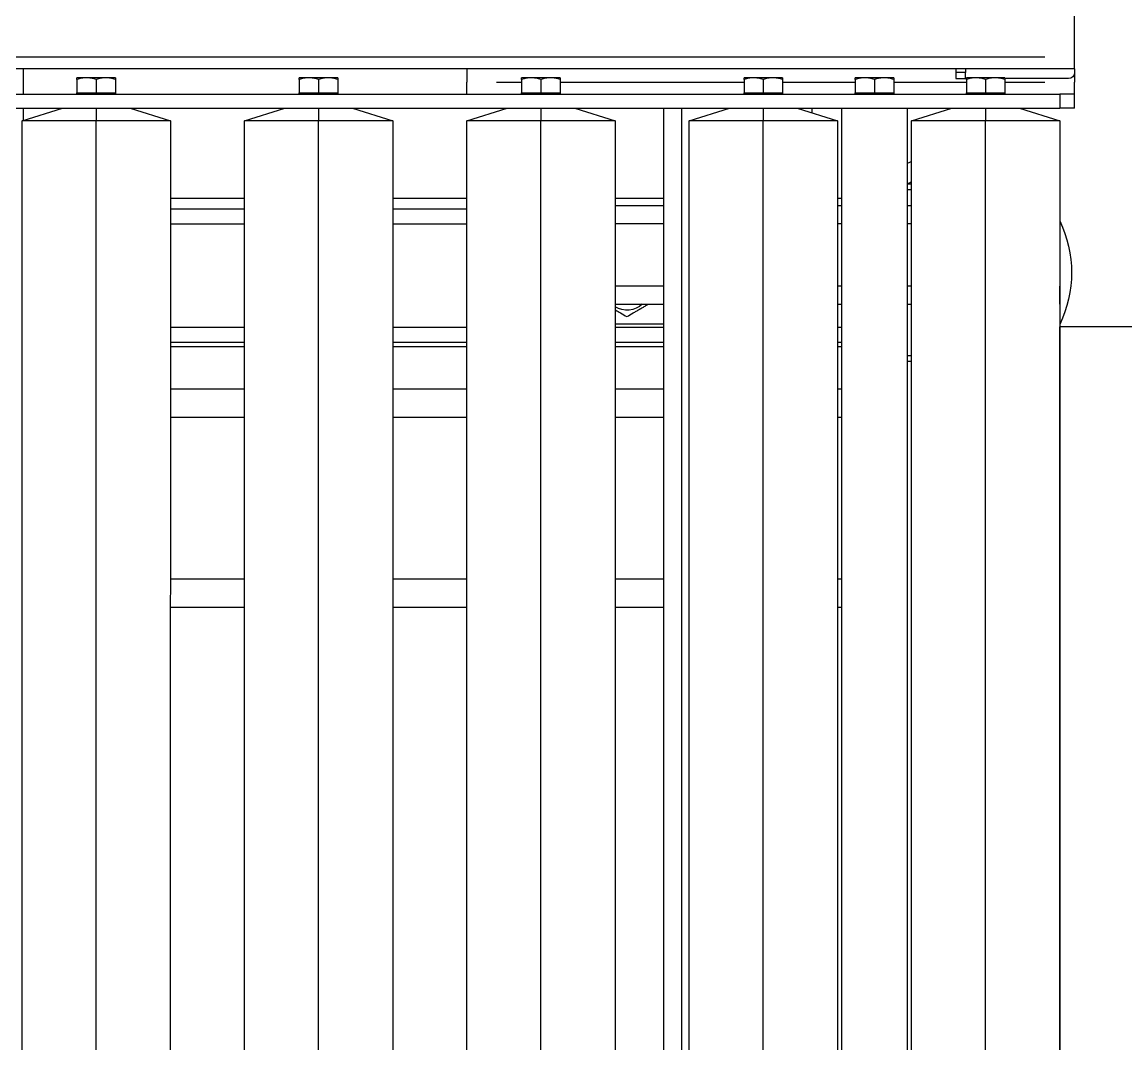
# Model space of a CAD drawing. Header units: millimetres. Extents: x -187347 to 135007, y -6415 to 292048.
# Drawn here: x -50143.4 to -49771.1, y 29949 to 30293.6 of the extents above; entities that cross this region are included whole.
import ezdxf

# ---------------------------------------------------------------- set-up
doc = ezdxf.new("R2010")
doc.units = ezdxf.units.MM
doc.header["$LTSCALE"] = 100
doc.layers.get('0').update_dxf_attribs({"lineweight": 18})
doc.layers.add('Layout CAT2', color=6, linetype='Continuous')
doc.layers.add('TEXT', color=3, linetype='Continuous')

# ---------------------------------------------------------------- blocks, each defined once
blk = doc.blocks.new('25g245g2fd')
at = {"color": 0}
for p, q in [((21535.97, -2723.68), (21535.98, -3362.68)), ((21560.97, -2723.68), (21560.98, -3362.68)), ((21585.98, -3362.67), (21585.97, -2723.68)), ((21610.97, -2723.68), (21610.98, -3362.67)), ((21635.97, -2723.68), (21635.98, -3362.67)), ((21660.98, -3362.67), (21660.97, -2723.68)), ((21685.97, -2723.68), (21685.98, -3362.67)), ((21710.97, -2723.68), (21710.98, -3362.67)), ((21735.98, -3362.67), (21735.97, -2723.67)), ((21752.47, -2723.68), (21752.48, -3366.9)), ((21758.47, -2723.68), (21758.48, -3366.9)), ((21760.97, -2723.67), (21760.98, -3362.67)), ((21785.97, -2723.67), (21785.98, -3362.67)), ((21810.98, -3362.67), (21810.97, -2723.67)), ((21812.47, -2723.68), (21812.48, -3366.9)), ((21834.48, -3366.9), (21834.47, -2723.68)), ((21835.97, -2723.67), (21835.98, -3362.67)), ((21860.97, -2723.67), (21860.98, -3362.67)), ((21885.98, -3362.67), (21885.97, -2723.67)), ((21585.97, -3198.67), (21610.96, -3198.67)), ((21660.97, -3198.67), (21685.96, -3198.67)), ((21735.97, -3198.67), (21752.47, -3198.67)), ((21810.97, -3198.67), (21812.47, -3198.67)), ((21585.97, -3208.2), (21610.96, -3208.2)), ((21660.97, -3208.2), (21685.96, -3208.2)), ((21735.97, -3208.2), (21752.47, -3208.2)), ((21810.97, -3208.2), (21812.47, -3208.2)), ((21585.97, -3262.67), (21610.97, -3262.67)), ((21660.97, -3262.67), (21685.96, -3262.67)), ((21735.97, -3262.67), (21752.47, -3262.67)), ((21810.97, -3262.67), (21812.47, -3262.67)), ((21585.97, -3272.2), (21610.97, -3272.2)), ((21660.97, -3272.2), (21685.96, -3272.2)), ((21735.97, -3272.2), (21752.47, -3272.2)), ((21810.97, -3272.2), (21812.47, -3272.2)), ((21835.98, -3281.44), (21834.48, -3281.44)), ((21835.98, -3283.44), (21834.48, -3283.44)), ((21610.97, -3286.44), (21585.97, -3286.44)), ((21685.97, -3286.44), (21660.97, -3286.44)), ((21752.47, -3286.44), (21735.97, -3286.44)), ((21812.47, -3286.44), (21810.97, -3286.44)), ((21585.97, -3287.94), (21610.97, -3287.94)), ((21660.97, -3287.94), (21685.97, -3287.94)), ((21735.97, -3287.94), (21752.47, -3287.94)), ((21810.97, -3287.94), (21812.47, -3287.94)), ((21610.97, -3292.94), (21585.97, -3292.94)), ((21685.97, -3292.94), (21660.97, -3292.94)), ((21752.47, -3292.94), (21735.97, -3292.94)), ((21752.47, -3294.04), (21735.98, -3294.04)), ((21812.47, -3292.94), (21810.97, -3292.94)), ((21735.97, -3300.84), (21752.47, -3300.84)), ((21810.97, -3300.84), (21812.47, -3300.84)), ((21834.47, -3300.84), (21835.97, -3300.84)), ((21885.97, -3300.84), (21885.97, -3306.84)), ((21752.47, -3306.84), (21735.97, -3306.84)), ((21812.47, -3306.84), (21810.97, -3306.84)), ((21835.97, -3306.84), (21834.47, -3306.84)), ((21885.97, -3317.44), (21885.97, -3306.84)), ((21685.97, -3317.44), (21685.97, -3328.04)), ((21585.97, -3327.94), (21610.97, -3327.94)), ((21660.97, -3327.94), (21685.97, -3327.94)), ((21685.97, -3328.04), (21685.97, -3334.04)), ((21735.98, -3328.04), (21752.48, -3328.04)), ((21810.97, -3328.04), (21812.47, -3328.04)), ((21834.47, -3328.04), (21835.97, -3328.04)), ((21585.97, -3332.94), (21610.97, -3332.94)), ((21585.97, -3333), (21610.97, -3333)), ((21660.97, -3332.94), (21685.97, -3332.94)), ((21660.97, -3333), (21685.97, -3333)), ((21735.98, -3334.04), (21752.48, -3334.04)), ((21810.97, -3334.04), (21812.47, -3334.04)), ((21834.47, -3334.04), (21835.97, -3334.04)), ((21610.97, -3336.44), (21585.97, -3336.44)), ((21685.97, -3336.44), (21660.97, -3336.44)), ((21752.47, -3336.44), (21735.97, -3336.44)), ((21812.47, -3336.44), (21810.97, -3336.44)), ((21834.48, -3339.44), (21835.98, -3339.44)), ((21834.48, -3341.44), (21835.98, -3341.44)), ((21535.98, -3362.68), (21549.55, -3366.91)), ((21560.98, -3362.68), (21535.98, -3362.68)), ((21536.47, -3362.83), (21536.47, -3366.91)), ((21585.98, -3362.67), (21560.98, -3362.68)), ((21560.98, -3366.91), (21560.98, -3362.68)), ((21572.4, -3366.91), (21585.98, -3362.67)), ((21610.98, -3362.67), (21624.55, -3366.91)), ((21635.98, -3362.67), (21610.98, -3362.67)), ((21635.98, -3366.91), (21635.98, -3362.67)), ((21660.98, -3362.67), (21635.98, -3362.67)), ((21647.4, -3366.91), (21660.98, -3362.67)), ((21685.98, -3362.67), (21699.55, -3366.91)), ((21710.98, -3362.67), (21685.98, -3362.67)), ((21710.98, -3366.91), (21710.98, -3362.67)), ((21735.98, -3362.67), (21710.98, -3362.67)), ((21722.4, -3366.91), (21735.98, -3362.67)), ((21760.98, -3362.67), (21774.55, -3366.91)), ((21785.98, -3362.67), (21760.98, -3362.67)), ((21785.98, -3366.91), (21785.98, -3362.67)), ((21810.98, -3362.67), (21785.98, -3362.67)), ((21797.4, -3366.91), (21810.98, -3362.67)), ((21802.48, -3365.32), (21802.48, -3366.9)), ((21835.98, -3362.67), (21849.55, -3366.91)), ((21860.98, -3362.67), (21835.98, -3362.67)), ((21860.98, -3366.91), (21860.98, -3362.67)), ((21885.98, -3362.67), (21860.98, -3362.67)), ((21872.4, -3366.91), (21885.98, -3362.67)), ((21085.98, -3366.92), (21885.98, -3366.91)), ((21890.98, -3366.91), (21885.98, -3366.91)), ((21885.98, -3371.67), (21885.98, -3366.91)), ((21890.98, -3366.91), (21890.98, -3371.67)), ((21085.98, -3371.68), (21885.98, -3371.67)), ((21536.47, -3371.67), (21536.47, -3380.2)), ((21554.48, -3371.68), (21554.48, -3372.08)), ((21554.48, -3372.08), (21557.73, -3372.08)), ((21554.48, -3376.59), (21554.48, -3372.08)), ((21557.73, -3372.08), (21560.98, -3372.08)), ((21560.98, -3372.08), (21564.23, -3372.08)), ((21560.98, -3376.59), (21560.98, -3372.08)), ((21564.23, -3372.08), (21567.48, -3372.08)), ((21567.48, -3372.08), (21567.48, -3371.68)), ((21567.48, -3376.59), (21567.48, -3372.08)), ((21629.48, -3371.67), (21629.48, -3372.07)), ((21629.48, -3372.07), (21632.73, -3372.07)), ((21629.48, -3376.59), (21629.48, -3372.07)), ((21632.73, -3372.07), (21635.98, -3372.07)), ((21635.98, -3372.07), (21639.23, -3372.07)), ((21635.98, -3376.59), (21635.98, -3372.07)), ((21639.23, -3372.07), (21642.48, -3372.07)), ((21642.48, -3372.07), (21642.48, -3371.67)), ((21642.48, -3376.59), (21642.48, -3372.07)), ((21685.98, -3371.67), (21685.98, -3375.67)), ((21704.48, -3371.67), (21704.48, -3372.07)), ((21704.48, -3372.07), (21707.73, -3372.07)), ((21704.48, -3376.59), (21704.48, -3372.07)), ((21707.73, -3372.07), (21710.98, -3372.07)), ((21710.98, -3372.07), (21714.23, -3372.07)), ((21710.98, -3376.59), (21710.98, -3372.07)), ((21714.23, -3372.07), (21717.48, -3372.07)), ((21717.48, -3372.07), (21717.48, -3371.67)), ((21717.48, -3376.59), (21717.48, -3372.07)), ((21779.48, -3371.67), (21779.48, -3372.07)), ((21779.48, -3372.07), (21782.73, -3372.07)), ((21779.48, -3376.59), (21779.48, -3372.07)), ((21782.73, -3372.07), (21785.98, -3372.07)), ((21785.98, -3372.07), (21789.23, -3372.07)), ((21785.98, -3376.59), (21785.98, -3372.07)), ((21789.23, -3372.07), (21792.48, -3372.07)), ((21792.48, -3372.07), (21792.48, -3371.67)), ((21792.48, -3376.59), (21792.48, -3372.07)), ((21816.98, -3371.67), (21816.98, -3372.07)), ((21816.98, -3372.07), (21820.23, -3372.07)), ((21816.98, -3376.59), (21816.98, -3372.07)), ((21820.23, -3372.07), (21823.48, -3372.07)), ((21823.48, -3372.07), (21826.73, -3372.07)), ((21823.48, -3376.59), (21823.48, -3372.07)), ((21826.73, -3372.07), (21829.98, -3372.07)), ((21829.98, -3372.07), (21829.98, -3371.67)), ((21829.98, -3376.59), (21829.98, -3372.07)), ((21854.48, -3371.67), (21854.48, -3372.07)), ((21854.48, -3372.07), (21857.73, -3372.07)), ((21854.48, -3376.59), (21854.48, -3372.07)), ((21857.73, -3372.07), (21860.98, -3372.07)), ((21860.98, -3372.07), (21864.23, -3372.07)), ((21860.98, -3376.59), (21860.98, -3372.07)), ((21864.23, -3372.07), (21867.48, -3372.07)), ((21867.48, -3372.07), (21867.48, -3371.67)), ((21867.48, -3376.59), (21867.48, -3372.07)), ((21890.98, -3371.67), (21885.98, -3371.67)), ((21890.98, -3371.67), (21890.98, -3375.67)), ((21685.98, -3380.2), (21685.98, -3375.67)), ((21695.98, -3375.67), (21704.48, -3375.67)), ((21717.48, -3375.67), (21779.48, -3375.67)), ((21792.47, -3375.67), (21816.97, -3375.67)), ((21829.97, -3375.67), (21854.47, -3375.67)), ((21850.98, -3378.91), (21850.98, -3376.91)), ((21850.98, -3376.91), (21854.15, -3376.91)), ((21854.15, -3376.91), (21854.44, -3376.91)), ((21854.15, -3376.91), (21854.15, -3378.91)), ((21867.47, -3375.67), (21880.98, -3375.67)), ((21888.98, -3376.91), (21867.48, -3376.91)), ((21890.98, -3378.91), (21890.98, -3375.67)), ((21890.98, -3380.2), (21080.98, -3380.2)), ((21557.73, -3377.18), (21554.48, -3377.18)), ((21564.23, -3377.18), (21557.73, -3377.18)), ((21567.48, -3377.18), (21564.23, -3377.18)), ((21632.73, -3377.17), (21629.48, -3377.17)), ((21639.23, -3377.17), (21632.73, -3377.17)), ((21642.48, -3377.17), (21639.23, -3377.17)), ((21707.73, -3377.17), (21704.48, -3377.17)), ((21714.23, -3377.17), (21707.73, -3377.17)), ((21717.48, -3377.17), (21714.23, -3377.17)), ((21782.73, -3377.17), (21779.48, -3377.17)), ((21789.23, -3377.17), (21782.73, -3377.17)), ((21792.48, -3377.17), (21789.23, -3377.17)), ((21820.23, -3377.17), (21816.98, -3377.17)), ((21826.73, -3377.17), (21820.23, -3377.17)), ((21829.98, -3377.17), (21826.73, -3377.17)), ((21850.98, -3380.2), (21850.98, -3378.91)), ((21854.15, -3378.91), (21850.98, -3378.91)), ((21854.15, -3380.2), (21854.15, -3378.91)), ((21857.73, -3377.17), (21854.48, -3377.17)), ((21864.23, -3377.17), (21857.73, -3377.17)), ((21867.48, -3377.17), (21864.23, -3377.17)), ((21890.98, -3380.2), (21890.98, -3378.91)), ((21890.98, -3380.2), (21890.98, -3384.2)), ((21090.99, -3384.2), (21880.96, -3384.2)), ((21890.98, -3384.2), (21890.98, -3402.19))]:
    blk.add_line(p, q, dxfattribs=at)
for centre, radius, start, end in [((21849.97, -3311.44), 40, 334.17, 25.8356), ((21739.97, -3306.44), 7.65, 47.0587, 121.5112), ((21849.97, -3311.44), 33.68, 242.9663, 245.4469), ((21849.97, -3311.44), 40, 247.2075, 249.5194), ((21888.98, -3378.91), 2, 0.0004, 90.0004)]:
    blk.add_arc(centre, radius, start, end, dxfattribs=at)
for points, knots in [([(21735.97, -3298.93), (21735.98, -3298.93), (21735.98, -3298.92), (21736.03, -3298.9), (21736.08, -3298.87), (21736.17, -3298.82), (21736.39, -3298.69), (21736.62, -3298.56), (21737.16, -3298.25), (21737.51, -3298.04), (21738.58, -3297.43), (21739.28, -3297.02), (21739.97, -3296.62)], [0, 0, 0, 0, 0.002759, 0.002759, 0.036, 0.036, 0.069242, 0.202207, 0.202207, 0.468138, 0.468138, 1, 1, 1, 1]), ([(21739.97, -3296.62), (21740.67, -3297.02), (21741.37, -3297.43), (21742.43, -3298.04), (21742.78, -3298.24), (21743.49, -3298.65), (21743.85, -3298.86), (21744.31, -3299.12), (21744.4, -3299.17), (21744.53, -3299.25), (21744.58, -3299.28), (21744.67, -3299.33), (21744.89, -3299.46), (21745.12, -3299.59), (21745.66, -3299.9), (21746.01, -3300.11), (21746.68, -3300.49), (21746.99, -3300.67), (21747.3, -3300.85)], [0, 0, 0, 0, 0.290835, 0.290835, 0.436253, 0.436253, 0.58167, 0.58167, 0.618025, 0.618025, 0.636202, 0.636202, 0.654379, 0.727088, 0.727088, 0.872505, 0.872505, 1, 1, 1, 1]), ([(21554.48, -3376.59), (21554.48, -3376.68), (21554.48, -3376.76), (21554.48, -3376.9), (21554.48, -3376.97), (21554.48, -3377.04), (21554.48, -3377.08), (21554.48, -3377.11), (21554.48, -3377.12), (21554.48, -3377.13), (21554.48, -3377.13), (21554.48, -3377.16), (21554.48, -3377.18), (21554.48, -3377.18)], [0, 0, 0, 0, 0.250358, 0.250358, 0.500717, 0.500717, 0.625896, 0.688486, 0.719781, 0.719781, 0.751075, 0.751075, 1, 1, 1, 1]), ([(21557.73, -3377.18), (21557.66, -3377.18), (21557.59, -3377.17), (21557.45, -3377.17), (21557.38, -3377.17), (21557.17, -3377.16), (21557.04, -3377.15), (21556.62, -3377.11), (21556.35, -3377.07), (21555.54, -3376.92), (21555.01, -3376.77), (21554.48, -3376.59)], [0, 0, 0, 0, 0.0625, 0.0625, 0.125, 0.125, 0.25, 0.25, 0.5, 0.5, 1, 1, 1, 1]), ([(21560.98, -3376.59), (21560.44, -3376.77), (21559.91, -3376.92), (21559.1, -3377.07), (21558.82, -3377.11), (21558.28, -3377.16), (21558, -3377.18), (21557.73, -3377.18)], [0, 0, 0, 0, 0.5, 0.5, 0.75, 0.75, 1, 1, 1, 1]), ([(21564.23, -3377.18), (21564.16, -3377.18), (21564.09, -3377.17), (21563.95, -3377.17), (21563.88, -3377.17), (21563.67, -3377.16), (21563.54, -3377.15), (21563.12, -3377.11), (21562.85, -3377.07), (21562.04, -3376.92), (21561.51, -3376.77), (21560.98, -3376.59)], [0, 0, 0, 0, 0.0625, 0.0625, 0.125, 0.125, 0.25, 0.25, 0.5, 0.5, 1, 1, 1, 1]), ([(21567.48, -3376.59), (21566.94, -3376.77), (21566.41, -3376.92), (21565.6, -3377.07), (21565.32, -3377.11), (21564.78, -3377.16), (21564.5, -3377.18), (21564.23, -3377.18)], [0, 0, 0, 0, 0.5, 0.5, 0.75, 0.75, 1, 1, 1, 1]), ([(21567.48, -3377.18), (21567.48, -3377.18), (21567.48, -3377.16), (21567.48, -3377.13), (21567.48, -3377.13), (21567.48, -3377.12), (21567.48, -3377.11), (21567.48, -3377.08), (21567.48, -3377.04), (21567.48, -3376.97), (21567.48, -3376.9), (21567.48, -3376.76), (21567.48, -3376.68), (21567.48, -3376.59)], [0, 0, 0, 0, 0.25, 0.25, 0.28125, 0.28125, 0.3125, 0.375, 0.5, 0.5, 0.75, 0.75, 1, 1, 1, 1]), ([(21629.48, -3376.59), (21629.48, -3376.68), (21629.48, -3376.76), (21629.48, -3376.9), (21629.48, -3376.97), (21629.48, -3377.04), (21629.48, -3377.08), (21629.48, -3377.11), (21629.48, -3377.12), (21629.48, -3377.13), (21629.48, -3377.13), (21629.48, -3377.16), (21629.48, -3377.17), (21629.48, -3377.17)], [0, 0, 0, 0, 0.250358, 0.250358, 0.500717, 0.500717, 0.625896, 0.688486, 0.719781, 0.719781, 0.751075, 0.751075, 1, 1, 1, 1]), ([(21632.73, -3377.17), (21632.66, -3377.17), (21632.59, -3377.17), (21632.45, -3377.17), (21632.38, -3377.17), (21632.17, -3377.16), (21632.04, -3377.15), (21631.62, -3377.11), (21631.35, -3377.07), (21630.54, -3376.92), (21630.01, -3376.77), (21629.48, -3376.59)], [0, 0, 0, 0, 0.0625, 0.0625, 0.125, 0.125, 0.25, 0.25, 0.5, 0.5, 1, 1, 1, 1]), ([(21635.98, -3376.59), (21635.44, -3376.77), (21634.91, -3376.92), (21634.1, -3377.07), (21633.82, -3377.11), (21633.28, -3377.16), (21633, -3377.17), (21632.73, -3377.17)], [0, 0, 0, 0, 0.5, 0.5, 0.75, 0.75, 1, 1, 1, 1]), ([(21639.23, -3377.17), (21639.16, -3377.17), (21639.09, -3377.17), (21638.95, -3377.17), (21638.88, -3377.17), (21638.67, -3377.16), (21638.54, -3377.15), (21638.12, -3377.11), (21637.85, -3377.07), (21637.04, -3376.92), (21636.51, -3376.77), (21635.98, -3376.59)], [0, 0, 0, 0, 0.0625, 0.0625, 0.125, 0.125, 0.25, 0.25, 0.5, 0.5, 1, 1, 1, 1]), ([(21642.48, -3376.59), (21641.94, -3376.77), (21641.41, -3376.92), (21640.6, -3377.07), (21640.32, -3377.11), (21639.78, -3377.16), (21639.5, -3377.17), (21639.23, -3377.17)], [0, 0, 0, 0, 0.5, 0.5, 0.75, 0.75, 1, 1, 1, 1]), ([(21642.48, -3377.17), (21642.48, -3377.17), (21642.48, -3377.16), (21642.48, -3377.13), (21642.48, -3377.13), (21642.48, -3377.12), (21642.48, -3377.11), (21642.48, -3377.08), (21642.48, -3377.04), (21642.48, -3376.97), (21642.48, -3376.9), (21642.48, -3376.76), (21642.48, -3376.68), (21642.48, -3376.59)], [0, 0, 0, 0, 0.25, 0.25, 0.28125, 0.28125, 0.3125, 0.375, 0.5, 0.5, 0.75, 0.75, 1, 1, 1, 1]), ([(21704.48, -3376.59), (21704.48, -3376.68), (21704.48, -3376.76), (21704.48, -3376.9), (21704.48, -3376.97), (21704.48, -3377.04), (21704.48, -3377.08), (21704.48, -3377.11), (21704.48, -3377.12), (21704.48, -3377.13), (21704.48, -3377.13), (21704.48, -3377.16), (21704.48, -3377.17), (21704.48, -3377.17)], [0, 0, 0, 0, 0.250358, 0.250358, 0.500717, 0.500717, 0.625896, 0.688486, 0.719781, 0.719781, 0.751075, 0.751075, 1, 1, 1, 1]), ([(21707.73, -3377.17), (21707.66, -3377.17), (21707.59, -3377.17), (21707.45, -3377.17), (21707.38, -3377.17), (21707.17, -3377.16), (21707.04, -3377.15), (21706.62, -3377.11), (21706.35, -3377.07), (21705.54, -3376.92), (21705.01, -3376.77), (21704.48, -3376.59)], [0, 0, 0, 0, 0.0625, 0.0625, 0.125, 0.125, 0.25, 0.25, 0.5, 0.5, 1, 1, 1, 1]), ([(21710.98, -3376.59), (21710.44, -3376.77), (21709.91, -3376.92), (21709.1, -3377.07), (21708.82, -3377.11), (21708.28, -3377.16), (21708, -3377.17), (21707.73, -3377.17)], [0, 0, 0, 0, 0.5, 0.5, 0.75, 0.75, 1, 1, 1, 1]), ([(21714.23, -3377.17), (21714.16, -3377.17), (21714.09, -3377.17), (21713.95, -3377.17), (21713.88, -3377.17), (21713.67, -3377.16), (21713.54, -3377.15), (21713.12, -3377.11), (21712.85, -3377.07), (21712.04, -3376.92), (21711.51, -3376.77), (21710.98, -3376.59)], [0, 0, 0, 0, 0.0625, 0.0625, 0.125, 0.125, 0.25, 0.25, 0.5, 0.5, 1, 1, 1, 1]), ([(21717.48, -3376.59), (21716.94, -3376.77), (21716.41, -3376.92), (21715.6, -3377.07), (21715.32, -3377.11), (21714.78, -3377.16), (21714.5, -3377.17), (21714.23, -3377.17)], [0, 0, 0, 0, 0.5, 0.5, 0.75, 0.75, 1, 1, 1, 1]), ([(21717.48, -3377.17), (21717.48, -3377.17), (21717.48, -3377.16), (21717.48, -3377.13), (21717.48, -3377.13), (21717.48, -3377.12), (21717.48, -3377.11), (21717.48, -3377.08), (21717.48, -3377.04), (21717.48, -3376.97), (21717.48, -3376.9), (21717.48, -3376.76), (21717.48, -3376.68), (21717.48, -3376.59)], [0, 0, 0, 0, 0.25, 0.25, 0.28125, 0.28125, 0.3125, 0.375, 0.5, 0.5, 0.75, 0.75, 1, 1, 1, 1]), ([(21779.48, -3376.59), (21779.48, -3376.68), (21779.48, -3376.76), (21779.48, -3376.9), (21779.48, -3376.96), (21779.48, -3377.04), (21779.48, -3377.08), (21779.48, -3377.11), (21779.48, -3377.12), (21779.48, -3377.13), (21779.48, -3377.13), (21779.48, -3377.16), (21779.48, -3377.17), (21779.48, -3377.17)], [0, 0, 0, 0, 0.250358, 0.250358, 0.500717, 0.500717, 0.625896, 0.688486, 0.719781, 0.719781, 0.751075, 0.751075, 1, 1, 1, 1]), ([(21782.73, -3377.17), (21782.66, -3377.17), (21782.59, -3377.17), (21782.45, -3377.17), (21782.38, -3377.17), (21782.17, -3377.16), (21782.04, -3377.15), (21781.62, -3377.11), (21781.35, -3377.07), (21780.54, -3376.92), (21780.01, -3376.77), (21779.48, -3376.59)], [0, 0, 0, 0, 0.0625, 0.0625, 0.125, 0.125, 0.25, 0.25, 0.5, 0.5, 1, 1, 1, 1]), ([(21785.98, -3376.59), (21785.44, -3376.77), (21784.91, -3376.92), (21784.1, -3377.07), (21783.82, -3377.11), (21783.28, -3377.16), (21783, -3377.17), (21782.73, -3377.17)], [0, 0, 0, 0, 0.5, 0.5, 0.75, 0.75, 1, 1, 1, 1]), ([(21789.23, -3377.17), (21789.16, -3377.17), (21789.09, -3377.17), (21788.95, -3377.17), (21788.88, -3377.17), (21788.67, -3377.16), (21788.54, -3377.15), (21788.12, -3377.11), (21787.85, -3377.07), (21787.04, -3376.92), (21786.51, -3376.77), (21785.98, -3376.59)], [0, 0, 0, 0, 0.0625, 0.0625, 0.125, 0.125, 0.25, 0.25, 0.5, 0.5, 1, 1, 1, 1]), ([(21792.48, -3376.59), (21791.94, -3376.77), (21791.41, -3376.92), (21790.6, -3377.07), (21790.32, -3377.11), (21789.78, -3377.16), (21789.5, -3377.17), (21789.23, -3377.17)], [0, 0, 0, 0, 0.5, 0.5, 0.75, 0.75, 1, 1, 1, 1]), ([(21792.48, -3377.17), (21792.48, -3377.17), (21792.48, -3377.16), (21792.48, -3377.13), (21792.48, -3377.13), (21792.48, -3377.12), (21792.48, -3377.11), (21792.48, -3377.08), (21792.48, -3377.04), (21792.48, -3376.96), (21792.48, -3376.9), (21792.48, -3376.76), (21792.48, -3376.68), (21792.48, -3376.59)], [0, 0, 0, 0, 0.25, 0.25, 0.28125, 0.28125, 0.3125, 0.375, 0.5, 0.5, 0.75, 0.75, 1, 1, 1, 1]), ([(21816.98, -3376.59), (21816.98, -3376.68), (21816.98, -3376.76), (21816.98, -3376.9), (21816.98, -3376.96), (21816.98, -3377.04), (21816.98, -3377.07), (21816.98, -3377.11), (21816.98, -3377.12), (21816.98, -3377.13), (21816.98, -3377.13), (21816.98, -3377.16), (21816.98, -3377.17), (21816.98, -3377.17)], [0, 0, 0, 0, 0.250358, 0.250358, 0.500717, 0.500717, 0.625896, 0.688486, 0.719781, 0.719781, 0.751075, 0.751075, 1, 1, 1, 1]), ([(21820.23, -3377.17), (21820.16, -3377.17), (21820.09, -3377.17), (21819.95, -3377.17), (21819.88, -3377.17), (21819.67, -3377.16), (21819.54, -3377.15), (21819.12, -3377.11), (21818.85, -3377.07), (21818.04, -3376.92), (21817.51, -3376.77), (21816.98, -3376.59)], [0, 0, 0, 0, 0.0625, 0.0625, 0.125, 0.125, 0.25, 0.25, 0.5, 0.5, 1, 1, 1, 1]), ([(21823.48, -3376.59), (21822.94, -3376.77), (21822.41, -3376.92), (21821.6, -3377.07), (21821.32, -3377.11), (21820.78, -3377.16), (21820.5, -3377.17), (21820.23, -3377.17)], [0, 0, 0, 0, 0.5, 0.5, 0.75, 0.75, 1, 1, 1, 1]), ([(21826.73, -3377.17), (21826.66, -3377.17), (21826.59, -3377.17), (21826.45, -3377.17), (21826.38, -3377.17), (21826.17, -3377.16), (21826.04, -3377.15), (21825.62, -3377.11), (21825.35, -3377.07), (21824.54, -3376.92), (21824.01, -3376.77), (21823.48, -3376.59)], [0, 0, 0, 0, 0.0625, 0.0625, 0.125, 0.125, 0.25, 0.25, 0.5, 0.5, 1, 1, 1, 1]), ([(21829.98, -3376.59), (21829.44, -3376.77), (21828.91, -3376.92), (21828.1, -3377.07), (21827.82, -3377.11), (21827.28, -3377.16), (21827, -3377.17), (21826.73, -3377.17)], [0, 0, 0, 0, 0.5, 0.5, 0.75, 0.75, 1, 1, 1, 1]), ([(21829.98, -3377.17), (21829.98, -3377.17), (21829.98, -3377.16), (21829.98, -3377.13), (21829.98, -3377.13), (21829.98, -3377.12), (21829.98, -3377.11), (21829.98, -3377.07), (21829.98, -3377.04), (21829.98, -3376.96), (21829.98, -3376.9), (21829.98, -3376.76), (21829.98, -3376.68), (21829.98, -3376.59)], [0, 0, 0, 0, 0.25, 0.25, 0.28125, 0.28125, 0.3125, 0.375, 0.5, 0.5, 0.75, 0.75, 1, 1, 1, 1]), ([(21854.48, -3376.59), (21854.48, -3376.68), (21854.48, -3376.76), (21854.48, -3376.9), (21854.48, -3376.96), (21854.48, -3377.04), (21854.48, -3377.07), (21854.48, -3377.11), (21854.48, -3377.12), (21854.48, -3377.13), (21854.48, -3377.13), (21854.48, -3377.16), (21854.48, -3377.17), (21854.48, -3377.17)], [0, 0, 0, 0, 0.250358, 0.250358, 0.500717, 0.500717, 0.625896, 0.688486, 0.719781, 0.719781, 0.751075, 0.751075, 1, 1, 1, 1]), ([(21857.73, -3377.17), (21857.66, -3377.17), (21857.59, -3377.17), (21857.45, -3377.17), (21857.38, -3377.17), (21857.17, -3377.16), (21857.04, -3377.15), (21856.62, -3377.11), (21856.35, -3377.07), (21855.54, -3376.92), (21855.01, -3376.77), (21854.48, -3376.59)], [0, 0, 0, 0, 0.0625, 0.0625, 0.125, 0.125, 0.25, 0.25, 0.5, 0.5, 1, 1, 1, 1]), ([(21860.98, -3376.59), (21860.44, -3376.77), (21859.91, -3376.92), (21859.1, -3377.07), (21858.82, -3377.11), (21858.28, -3377.16), (21858, -3377.17), (21857.73, -3377.17)], [0, 0, 0, 0, 0.5, 0.5, 0.75, 0.75, 1, 1, 1, 1]), ([(21864.23, -3377.17), (21864.16, -3377.17), (21864.09, -3377.17), (21863.95, -3377.17), (21863.88, -3377.17), (21863.67, -3377.16), (21863.54, -3377.15), (21863.12, -3377.11), (21862.85, -3377.07), (21862.04, -3376.92), (21861.51, -3376.77), (21860.98, -3376.59)], [0, 0, 0, 0, 0.0625, 0.0625, 0.125, 0.125, 0.25, 0.25, 0.5, 0.5, 1, 1, 1, 1]), ([(21867.48, -3376.59), (21866.94, -3376.77), (21866.41, -3376.92), (21865.6, -3377.07), (21865.32, -3377.11), (21864.78, -3377.16), (21864.5, -3377.17), (21864.23, -3377.17)], [0, 0, 0, 0, 0.5, 0.5, 0.75, 0.75, 1, 1, 1, 1]), ([(21867.48, -3377.17), (21867.48, -3377.17), (21867.48, -3377.16), (21867.48, -3377.13), (21867.48, -3377.13), (21867.48, -3377.12), (21867.48, -3377.11), (21867.48, -3377.07), (21867.48, -3377.04), (21867.48, -3376.96), (21867.48, -3376.9), (21867.48, -3376.76), (21867.48, -3376.68), (21867.48, -3376.59)], [0, 0, 0, 0, 0.25, 0.25, 0.28125, 0.28125, 0.3125, 0.375, 0.5, 0.5, 0.75, 0.75, 1, 1, 1, 1])]:
    blk.add_open_spline(points, degree=3, knots=knots, dxfattribs=at)

msp = doc.modelspace()

# ---------------------------------------------------------------- linework, layer by layer
at = {"layer": 'TEXT', "color": 1, "linetype": 'Continuous', "ltscale": 20}
msp.add_line((-49793.45, 29690.87, 14639.82), (-49793.45, 30190.87, 14639.82), dxfattribs=at)
at = {"layer": 'TEXT', "color": 1, "linetype": 'Continuous', "ltscale": 20, "elevation": 14643.27}
msp.add_lwpolyline([(-43266.12, 28231.26), (-44751.79, 28231.26, -0.133067), (-45130.4, 28333.84), (-48039.58, 30019.91, 0.133067), (-48670.59, 30190.87), (-49793.45, 30190.87)], format="xyb", dxfattribs=at)

# ---------------------------------------------------------------- block references
at = {"layer": 'Layout CAT2', "xscale": -1, "rotation": 180}
msp.add_blockref('25g245g2fd', (-71679.42, 26897.69, -3.45), dxfattribs=at)

doc.saveas('drawing.dxf')
